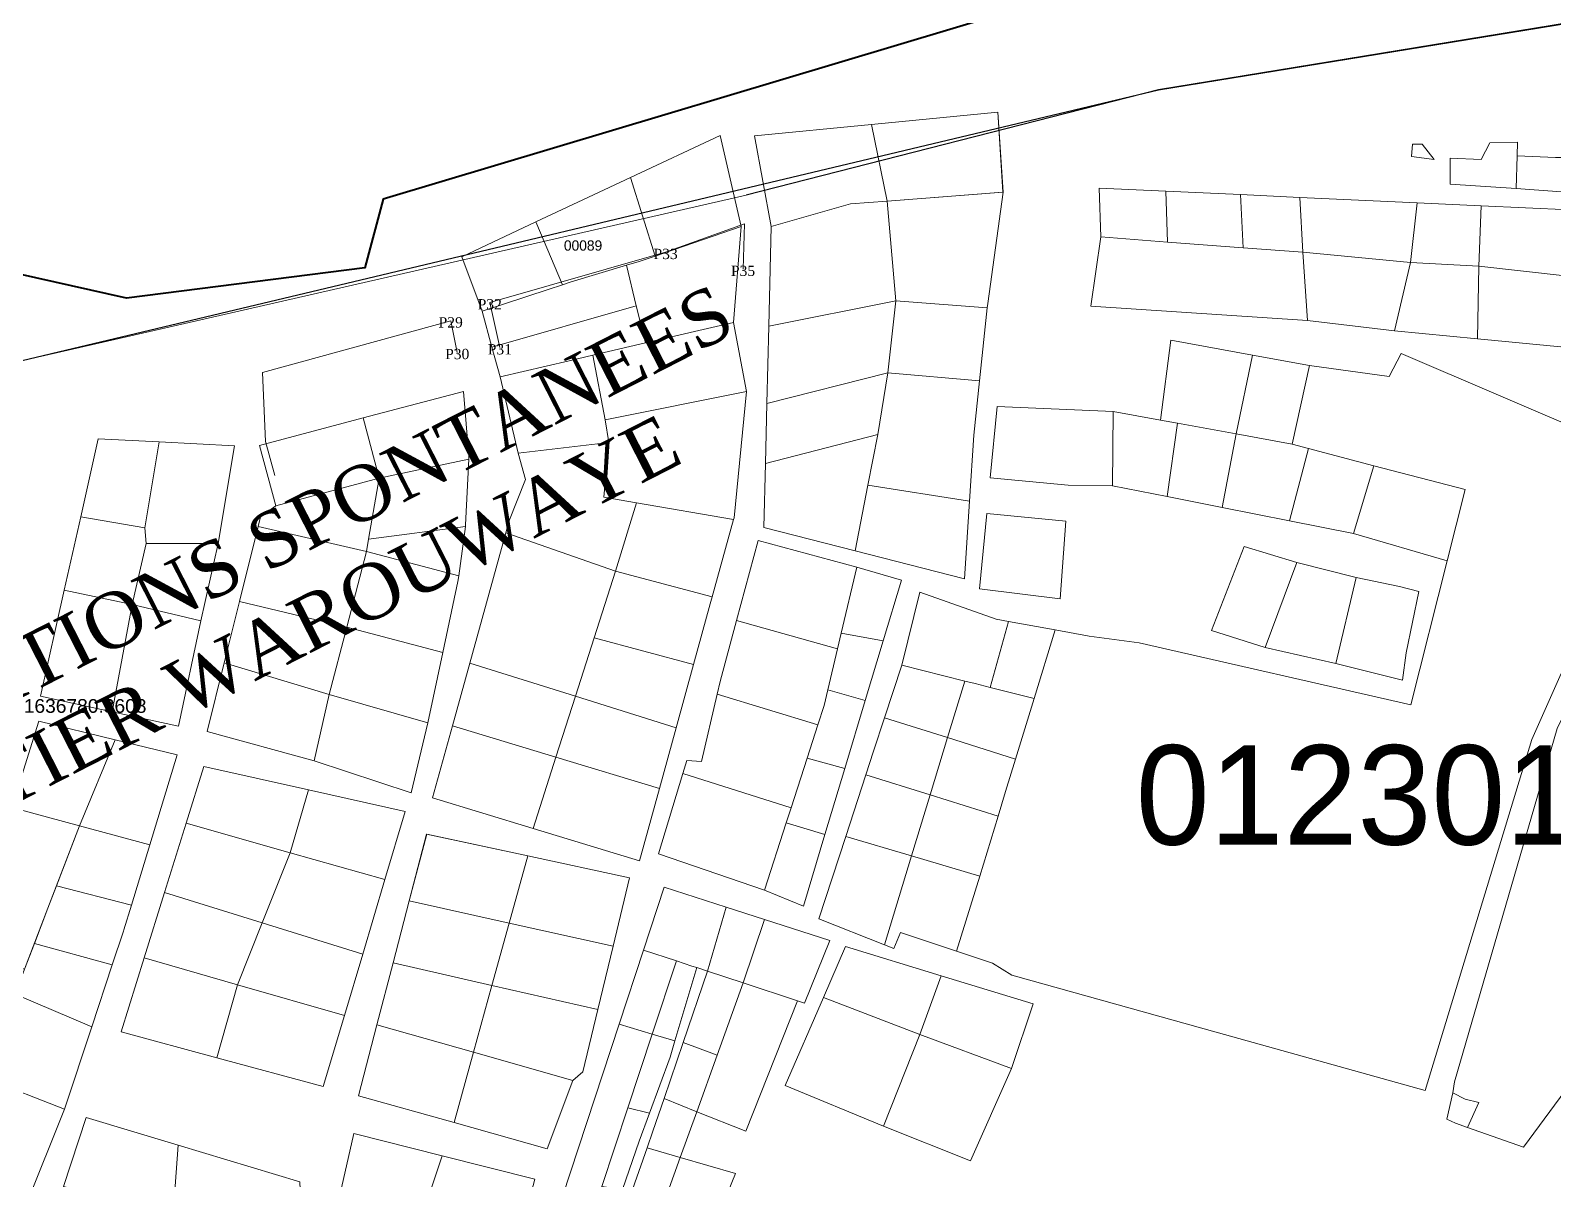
# Model space of a CAD drawing. Header units: metres. Extents: x 245225 to 248406, y 1633796 to 1637634.
# Drawn here: x 246520.4 to 246742.2, y 1636711.4 to 1636878.7 of the extents above; entities that cross this region are included whole.
import ezdxf
from ezdxf.enums import TextEntityAlignment as Align

# ---------------------------------------------------------------- set-up
doc = ezdxf.new("R2010")
doc.units = ezdxf.units.M
doc.header["$MEASUREMENT"] = 0
doc.layers.add('historique_numero_parcelle', color=7, linetype='Continuous')
doc.layers.add('limites_sections', color=7, linetype='Continuous')
doc.layers.add('LIMITES_PARCELLES', color=7, linetype='Continuous', lineweight=0, true_color=0xffffff)
doc.layers.add('Toponymie', color=7, linetype='Continuous', lineweight=30)
doc.styles.get("Standard").update_dxf_attribs({"font": 'txt.shx'})
doc.styles.add('Style-Arial', font='arial.ttf')
doc.styles.add('Style-FANCY', font='FANCY.shx')

msp = doc.modelspace()

# ---------------------------------------------------------------- linework, layer by layer
at = {"layer": 'limites_parcelles', "color": 1, "linetype": 'Continuous', "lineweight": 40, "flags": 128}
msp.add_lwpolyline([(246709.91207, 1637072.984781), (246807.298047, 1637003.150473), (246783.98515, 1636970.63996), (246779.921875, 1636973.553685), (246702.261597, 1636939.755958), (246723.285229, 1636891.447943), (246662.90754, 1636881.434485), (246571.788332, 1636854.174738), (246569.122853, 1636844.166237), (246534.438637, 1636839.728079), (246516.044277, 1636843.85542), (246493.767135, 1636854.141322), (246493.767135, 1636854.141322), (246507.828654, 1636952.3578), (246585.972175, 1636941.170099), (246612.650443, 1636937.350608), (246709.91207, 1637072.984781)], close=True, dxfattribs=at)
at = {"layer": 'limites_parcelles', "color": 0, "flags": 128}
for points in [[(246645.168876, 1636853.870111), (246639.831687, 1636853.463468), (246628.29583, 1636850.182628), (246625.855721, 1636863.375871), (246642.914834, 1636865.030859), (246645.168876, 1636853.870111)], [(246736.912499, 1636860.456874), (246736.782947, 1636855.695332), (246727.152094, 1636856.330333), (246727.152094, 1636860.140341), (246731.702937, 1636859.928674), (246732.972939, 1636862.362846), (246736.994614, 1636862.468679), (246736.912499, 1636860.456874)], [(246611.407864, 1636845.874631), (246609.078491, 1636845.073914), (246607.237716, 1636844.521677), (246599.177112, 1636842.103477), (246597.894518, 1636841.685015), (246594.037913, 1636850.837716), (246607.814001, 1636857.299675), (246611.407864, 1636845.874631)], [(246646.458013, 1636839.360906), (246627.945001, 1636835.658303), (246628.29583, 1636850.182628), (246639.831687, 1636853.463468), (246645.168876, 1636853.870111), (246646.458013, 1636839.360906)], [(246597.894518, 1636841.685015), (246595.827771, 1636841.010712), (246586.194232, 1636837.867647), (246583.25772, 1636845.781044), (246594.037913, 1636850.837716), (246597.894518, 1636841.685015)], [(246622.792486, 1636836.2126), (246609.97446, 1636833.217734), (246608.662105, 1636838.638329), (246607.237716, 1636844.521677), (246609.078491, 1636845.073914), (246611.407864, 1636845.874631), (246623.949012, 1636850.185625), (246622.792486, 1636836.2126)], [(246686.016874, 1636847.915378), (246697.040605, 1636847.08265), (246705.739527, 1636846.425537), (246706.374528, 1636836.477184), (246674.836132, 1636838.593855), (246676.317802, 1636848.648042), (246686.016874, 1636847.915378)], [(246608.662105, 1636838.638329), (246587.629029, 1636832.625827), (246586.194232, 1636837.867647), (246595.827771, 1636841.010712), (246597.894518, 1636841.685015), (246599.177112, 1636842.103477), (246607.237716, 1636844.521677), (246608.662105, 1636838.638329)], [(246698.402112, 1636831.434599), (246696.012224, 1636819.969533), (246687.479486, 1636821.525226), (246684.996152, 1636821.977988), (246686.477822, 1636833.619678), (246698.402112, 1636831.434599)], [(246687.479486, 1636821.525226), (246685.950926, 1636810.853255), (246678.013148, 1636812.432751), (246678.116972, 1636823.247991), (246684.996152, 1636821.977988), (246687.479486, 1636821.525226)], [(246706.553134, 1636817.844758), (246703.783083, 1636807.305142), (246693.993162, 1636809.252973), (246696.012224, 1636819.969533), (246704.152024, 1636818.485481), (246706.553134, 1636817.844758)], [(246569.662898, 1636804.635132), (246569.350559, 1636802.837308), (246553.605384, 1636806.50784), (246553.95438, 1636807.910946), (246556.176884, 1636809.49845), (246571.212377, 1636813.553917), (246569.662898, 1636804.635132)], [(246605.606265, 1636799.990827), (246602.509753, 1636790.297433), (246599.790917, 1636781.786329), (246584.394723, 1636786.603015), (246589.635836, 1636805.570856), (246605.606265, 1636799.990827)], [(246582.803497, 1636799.321892), (246582.688187, 1636798.465302), (246580.495935, 1636788.141788), (246566.498342, 1636791.839216), (246569.350559, 1636802.837308), (246582.803497, 1636799.321892)], [(246637.978217, 1636788.699258), (246636.558833, 1636782.706303), (246636.021679, 1636780.438322), (246635.102962, 1636777.592538), (246620.4545, 1636782.098981), (246620.887482, 1636783.930829), (246623.260254, 1636792.783091), (246637.978217, 1636788.699258)], [(246729.673955, 1636718.992231), (246731.339134, 1636722.61891), (246729.366866, 1636723.102999), (246727.545285, 1636724.047522), (246727.821035, 1636725.633082), (246742.770023, 1636777.094643), (246747.423318, 1636786.683252), (246776.901341, 1636773.575678), (246770.710079, 1636760.875653), (246767.058822, 1636753.096887), (246747.691283, 1636729.44309), (246737.848763, 1636716.108063), (246729.673955, 1636718.992231)], [(246635.102962, 1636777.592538), (246633.536985, 1636772.741829), (246631.208728, 1636765.529913), (246615.449857, 1636770.526559), (246616.019139, 1636772.394973), (246618.13581, 1636772.289139), (246620.4545, 1636782.098981), (246635.102962, 1636777.592538)], [(246653.971772, 1636775.750794), (246651.440612, 1636767.420696), (246642.102778, 1636770.341866), (246643.218335, 1636773.757038), (246644.814783, 1636778.64441), (246653.971772, 1636775.750794)], [(246644.802753, 1636745.57537), (246648.737498, 1636758.524693), (246658.66519, 1636755.597547), (246655.305212, 1636744.654365), (246647.107743, 1636747.365339), (246646.155241, 1636745.037001), (246644.802753, 1636745.57537)], [(246533.979803, 1636747.589397), (246532.347724, 1636742.663215), (246521.020311, 1636745.785183), (246522.986576, 1636750.911391), (246524.227676, 1636754.147039), (246535.133338, 1636751.354593), (246534.031215, 1636747.744576), (246533.979803, 1636747.589397)], [(246621.745124, 1636751.059941), (246619.0122, 1636741.751406), (246617.453686, 1636742.264536), (246616.76044, 1636742.492783), (246614.488851, 1636743.240688), (246609.710637, 1636744.813882), (246612.72244, 1636753.96857), (246621.745124, 1636751.059941)], [(246632.152397, 1636737.425086), (246624.222032, 1636740.036104), (246627.311292, 1636749.265585), (246636.852488, 1636746.189804), (246633.15988, 1636737.093379), (246632.152397, 1636737.425086)], [(246532.347724, 1636742.663215), (246529.354685, 1636733.629179), (246518.193895, 1636738.416492), (246519.588784, 1636742.053078), (246521.020311, 1636745.785183), (246532.347724, 1636742.663215)], [(246632.152397, 1636737.425086), (246624.601594, 1636718.464723), (246617.465308, 1636721.282148), (246620.425065, 1636729.497245), (246624.222032, 1636740.036104), (246632.152397, 1636737.425086)], [(246529.354685, 1636733.629179), (246525.379323, 1636721.630149), (246513.92024, 1636726.107988), (246513.54019, 1636726.283914), (246516.403874, 1636733.749764), (246518.193895, 1636738.416492), (246529.354685, 1636733.629179)], [(246525.379323, 1636721.630149), (246519.81326, 1636707.714991), (246507.657549, 1636714.148018), (246509.81919, 1636716.582969), (246513.54019, 1636726.283914), (246513.92024, 1636726.107988), (246525.379323, 1636721.630149)], [(246731.339134, 1636722.61891), (246729.673955, 1636718.992231), (246727.963891, 1636719.595562), (246726.679812, 1636720.178124), (246727.545285, 1636724.047522), (246729.366866, 1636723.102999), (246731.339134, 1636722.61891)], [(246615.068588, 1636714.629814), (246610.240455, 1636716.040471), (246611.076508, 1636718.424594), (246612.695627, 1636723.183964), (246617.465308, 1636721.282148), (246615.068588, 1636714.629814)], [(246615.068588, 1636714.629814), (246612.519542, 1636707.554685), (246610.020182, 1636700.617464), (246605.3936, 1636702.218973), (246610.240455, 1636716.040471), (246615.068588, 1636714.629814)]]:
    msp.add_lwpolyline(points, close=True, dxfattribs=at)
at = {"layer": 'limites_parcelles', "flags": 128}
for points in [[(246645.169, 1636853.87), (246639.832, 1636853.463), (246628.296, 1636850.183), (246625.856, 1636863.376), (246642.915, 1636865.031), (246645.169, 1636853.87)], [(246736.912, 1636860.457), (246736.783, 1636855.695), (246727.152, 1636856.33), (246727.152, 1636860.14), (246731.703, 1636859.929), (246732.973, 1636862.363), (246736.995, 1636862.469), (246736.912, 1636860.457)], [(246745.99, 1636857.812), (246746.004, 1636855.053), (246736.783, 1636855.695), (246736.912, 1636860.457), (246742.498, 1636860.246), (246745.779, 1636860.246), (246745.99, 1636857.812)], [(246611.408, 1636845.875), (246609.078, 1636845.074), (246607.238, 1636844.522), (246599.177, 1636842.103), (246597.895, 1636841.685), (246594.038, 1636850.838), (246607.814, 1636857.3), (246611.408, 1636845.875)], [(246646.458, 1636839.361), (246645.169, 1636853.87), (246662.057, 1636855.157), (246659.834, 1636838.964), (246659.769, 1636838.344), (246646.458, 1636839.361)], [(246646.458, 1636839.361), (246627.945, 1636835.658), (246628.296, 1636850.183), (246639.832, 1636853.463), (246645.169, 1636853.87), (246646.458, 1636839.361)], [(246597.895, 1636841.685), (246595.828, 1636841.011), (246586.194, 1636837.868), (246583.258, 1636845.781), (246594.038, 1636850.838), (246597.895, 1636841.685)], [(246622.792, 1636836.213), (246609.974, 1636833.218), (246608.662, 1636838.638), (246607.238, 1636844.522), (246609.078, 1636845.074), (246611.408, 1636845.875), (246623.949, 1636850.186), (246622.792, 1636836.213)], [(246686.017, 1636847.915), (246697.041, 1636847.083), (246705.74, 1636846.426), (246706.375, 1636836.477), (246674.836, 1636838.594), (246676.318, 1636848.648), (246686.017, 1636847.915)], [(246608.662, 1636838.638), (246587.629, 1636832.626), (246586.194, 1636837.868), (246595.828, 1636841.011), (246597.895, 1636841.685), (246599.177, 1636842.103), (246607.238, 1636844.522), (246608.662, 1636838.638)], [(246587.629, 1636832.626), (246608.662, 1636838.638), (246609.974, 1636833.218), (246602.33, 1636831.432), (246598.89, 1636830.628), (246588.82, 1636828.275), (246587.629, 1636832.626)], [(246624.697, 1636826.158), (246604.125, 1636822.004), (246602.33, 1636831.432), (246609.974, 1636833.218), (246622.792, 1636836.213), (246624.697, 1636826.158)], [(246698.402, 1636831.435), (246696.012, 1636819.97), (246687.479, 1636821.525), (246684.996, 1636821.978), (246686.478, 1636833.62), (246698.402, 1636831.435)], [(246604.125, 1636822.004), (246604.654, 1636818.723), (246591.466, 1636817.163), (246588.82, 1636828.275), (246598.89, 1636830.628), (246602.33, 1636831.432), (246604.125, 1636822.004)], [(246658.652, 1636827.706), (246657.823, 1636819.808), (246657.19, 1636810.159), (246642.377, 1636812.489), (246643.812, 1636819.888), (246645.294, 1636828.883), (246658.652, 1636827.706)], [(246584.255, 1636816.29), (246571.212, 1636813.554), (246568.902, 1636822.308), (246583.482, 1636826.167), (246584.276, 1636816.722), (246584.255, 1636816.29)], [(246604.654, 1636818.723), (246604.125, 1636822.004), (246624.697, 1636826.158), (246622.898, 1636807.743), (246622.831, 1636807.502), (246608.675, 1636809.939), (246603.913, 1636810.786), (246604.654, 1636818.723)], [(246671.557, 1636812.501), (246660.19, 1636813.599), (246661.184, 1636823.989), (246678.117, 1636823.248), (246678.013, 1636812.433), (246671.557, 1636812.501)], [(246687.479, 1636821.525), (246685.951, 1636810.853), (246678.013, 1636812.433), (246678.117, 1636823.248), (246684.996, 1636821.978), (246687.479, 1636821.525)], [(246642.377, 1636812.489), (246640.527, 1636802.949), (246627.237, 1636806.368), (246627.462, 1636815.668), (246643.812, 1636819.888), (246642.377, 1636812.489)], [(246706.553, 1636817.845), (246703.783, 1636807.305), (246693.993, 1636809.253), (246696.012, 1636819.97), (246704.152, 1636818.485), (246706.553, 1636817.845)], [(246537.286, 1636804.022), (246537.071, 1636806.277), (246539.158, 1636818.801), (246550.144, 1636818.23), (246547.763, 1636804.022), (246537.286, 1636804.022)], [(246608.675, 1636809.939), (246605.606, 1636799.991), (246589.636, 1636805.571), (246590.09, 1636807.214), (246592.519, 1636813.33), (246591.466, 1636817.163), (246604.654, 1636818.723), (246603.913, 1636810.786), (246608.675, 1636809.939)], [(246583.771, 1636806.509), (246569.663, 1636804.635), (246571.212, 1636813.554), (246584.255, 1636816.29), (246583.799, 1636806.72), (246583.771, 1636806.509)], [(246569.663, 1636804.635), (246569.351, 1636802.837), (246553.605, 1636806.508), (246553.954, 1636807.911), (246556.177, 1636809.498), (246571.212, 1636813.554), (246569.663, 1636804.635)], [(246537.071, 1636806.277), (246537.286, 1636804.022), (246535.222, 1636795.132), (246525.347, 1636797.202), (246527.75, 1636807.903), (246537.071, 1636806.277)], [(246605.606, 1636799.991), (246602.51, 1636790.297), (246599.791, 1636781.786), (246584.395, 1636786.603), (246589.636, 1636805.571), (246605.606, 1636799.991)], [(246640.784, 1636800.547), (246638.511, 1636790.947), (246637.978, 1636788.699), (246623.26, 1636792.783), (246626.391, 1636804.463), (246640.784, 1636800.547)], [(246582.803, 1636799.322), (246582.688, 1636798.465), (246580.496, 1636788.142), (246566.498, 1636791.839), (246569.351, 1636802.837), (246582.803, 1636799.322)], [(246619.684, 1636796.25), (246619.406, 1636795.255), (246616.973, 1636786.375), (246602.51, 1636790.297), (246605.606, 1636799.991), (246619.684, 1636796.25)], [(246720.768, 1636788.111), (246720.212, 1636784.12), (246710.502, 1636786.524), (246713.481, 1636799.089), (246719.78, 1636797.758), (246722.624, 1636797.037), (246720.768, 1636788.111)], [(246662.844, 1636792.662), (246660.181, 1636783.053), (246657.988, 1636783.608), (246656.476, 1636783.992), (246647.319, 1636786.312), (246649.969, 1636796.911), (246661.078, 1636792.98), (246662.844, 1636792.662)], [(246637.978, 1636788.699), (246636.559, 1636782.706), (246636.022, 1636780.438), (246635.103, 1636777.593), (246620.455, 1636782.099), (246620.887, 1636783.931), (246623.26, 1636792.783), (246637.978, 1636788.699)], [(246644.609, 1636789.837), (246641.999, 1636781.162), (246636.559, 1636782.706), (246637.978, 1636788.699), (246638.511, 1636790.947), (246644.609, 1636789.837)], [(246729.674, 1636718.992), (246731.339, 1636722.619), (246729.367, 1636723.103), (246727.545, 1636724.048), (246727.821, 1636725.633), (246742.77, 1636777.095), (246747.423, 1636786.683), (246776.901, 1636773.576), (246770.71, 1636760.876), (246767.059, 1636753.097), (246747.691, 1636729.443), (246737.849, 1636716.108), (246729.674, 1636718.992)], [(246660.181, 1636783.053), (246666.596, 1636781.427), (246663.891, 1636772.616), (246653.972, 1636775.751), (246656.476, 1636783.992), (246657.988, 1636783.608), (246660.181, 1636783.053)], [(246635.103, 1636777.593), (246633.537, 1636772.742), (246631.209, 1636765.53), (246615.45, 1636770.527), (246616.019, 1636772.395), (246618.136, 1636772.289), (246620.455, 1636782.099), (246635.103, 1636777.593)], [(246641.999, 1636781.162), (246639.024, 1636771.272), (246633.537, 1636772.742), (246635.103, 1636777.593), (246636.022, 1636780.438), (246636.559, 1636782.706), (246641.999, 1636781.162)], [(246653.972, 1636775.751), (246651.441, 1636767.421), (246642.103, 1636770.342), (246643.218, 1636773.757), (246644.815, 1636778.644), (246653.972, 1636775.751)], [(246663.891, 1636772.616), (246662.437, 1636767.882), (246661.344, 1636764.323), (246651.441, 1636767.421), (246653.972, 1636775.751), (246663.891, 1636772.616)], [(246639.024, 1636771.272), (246636.133, 1636761.662), (246630.504, 1636763.346), (246631.209, 1636765.53), (246633.537, 1636772.742), (246639.024, 1636771.272)], [(246631.209, 1636765.53), (246630.504, 1636763.346), (246627.343, 1636753.557), (246611.892, 1636758.848), (246615.45, 1636770.527), (246631.209, 1636765.53)], [(246522.987, 1636750.911), (246519.589, 1636742.053), (246509.981, 1636745.205), (246514.029, 1636753.618), (246517.746, 1636765.584), (246527.589, 1636762.911), (246522.987, 1636750.911)], [(246644.803, 1636745.575), (246648.737, 1636758.525), (246658.665, 1636755.598), (246655.305, 1636744.654), (246647.108, 1636747.365), (246646.155, 1636745.037), (246644.803, 1636745.575)], [(246533.98, 1636747.589), (246532.348, 1636742.663), (246521.02, 1636745.785), (246522.987, 1636750.911), (246524.228, 1636754.147), (246535.133, 1636751.355), (246534.031, 1636747.745), (246533.98, 1636747.589)], [(246621.745, 1636751.06), (246619.012, 1636741.751), (246617.454, 1636742.265), (246616.76, 1636742.493), (246614.489, 1636743.241), (246609.711, 1636744.814), (246612.722, 1636753.969), (246621.745, 1636751.06)], [(246632.152, 1636737.425), (246624.222, 1636740.036), (246627.311, 1636749.266), (246636.852, 1636746.19), (246633.16, 1636737.093), (246632.152, 1636737.425)], [(246532.348, 1636742.663), (246529.355, 1636733.629), (246518.194, 1636738.416), (246519.589, 1636742.053), (246521.02, 1636745.785), (246532.348, 1636742.663)], [(246617.454, 1636742.265), (246614.271, 1636731.577), (246610.96, 1636732.572), (246614.489, 1636743.241), (246616.76, 1636742.493), (246617.454, 1636742.265)], [(246603.053, 1636736.143), (246600.885, 1636727.098), (246599.403, 1636725.828), (246584.955, 1636729.935), (246587.644, 1636739.658), (246603.053, 1636736.143)], [(246632.152, 1636737.425), (246624.602, 1636718.465), (246617.465, 1636721.282), (246620.425, 1636729.497), (246624.222, 1636740.036), (246632.152, 1636737.425)], [(246529.355, 1636733.629), (246525.379, 1636721.63), (246513.92, 1636726.108), (246513.54, 1636726.284), (246516.404, 1636733.75), (246518.194, 1636738.416), (246529.355, 1636733.629)], [(246610.96, 1636732.572), (246607.404, 1636721.826), (246603.628, 1636710.411), (246601.378, 1636703.609), (246596.689, 1636705.232), (246606.158, 1636734.016), (246610.96, 1636732.572)], [(246610.573, 1636721.057), (246607.404, 1636721.826), (246610.96, 1636732.572), (246614.271, 1636731.577), (246613.572, 1636729.232), (246610.573, 1636721.057)], [(246525.379, 1636721.63), (246519.813, 1636707.715), (246507.658, 1636714.148), (246509.819, 1636716.583), (246513.54, 1636726.284), (246513.92, 1636726.108), (246525.379, 1636721.63)], [(246731.339, 1636722.619), (246729.674, 1636718.992), (246727.964, 1636719.596), (246726.68, 1636720.178), (246727.545, 1636724.048), (246729.367, 1636723.103), (246731.339, 1636722.619)], [(246606.644, 1636709.934), (246603.628, 1636710.411), (246607.404, 1636721.826), (246610.573, 1636721.057), (246609.088, 1636717.008), (246606.644, 1636709.934)], [(246615.069, 1636714.63), (246610.24, 1636716.04), (246611.077, 1636718.425), (246612.696, 1636723.184), (246617.465, 1636721.282), (246615.069, 1636714.63)], [(246580.379, 1636714.856), (246577.137, 1636705.058), (246564.983, 1636706.769), (246565.007, 1636706.99), (246567.547, 1636718.102), (246580.379, 1636714.856)], [(246615.069, 1636714.63), (246612.52, 1636707.555), (246610.02, 1636700.617), (246605.394, 1636702.219), (246610.24, 1636716.04), (246615.069, 1636714.63)]]:
    msp.add_lwpolyline(points, close=True, dxfattribs=at)
at = {"layer": 'limites_parcelles', "color": 7, "linetype": 'Continuous', "lineweight": 0, "flags": 128}
for points in [[(246588.79, 1636832.542), (246587.326, 1636839.086), (246612.926, 1636846.421), (246624.413, 1636850.542), (246624.203, 1636843.963)], [(246556.01, 1636813.907), (246554.644, 1636818.856), (246554.204, 1636828.923), (246581.632, 1636836.456), (246582.58, 1636831.848)]]:
    msp.add_lwpolyline(points, dxfattribs=at)
at = {"layer": 'limites_parcelles', "flags": 128}
msp.add_lwpolyline([(246747.483, 1636794.355), (246739.069, 1636775.464), (246723.512, 1636724.347), (246663.345, 1636741.174), (246660.549, 1636742.92), (246655.305, 1636744.654), (246655.305, 1636744.654), (246658.665, 1636755.598), (246661.344, 1636764.323), (246662.437, 1636767.882), (246663.891, 1636772.616), (246666.596, 1636781.427), (246669.669, 1636791.436), (246674.624, 1636790.545), (246681.903, 1636789.566), (246721.448, 1636780.544), (246726.747, 1636801.498), (246729.376, 1636811.894), (246716.05, 1636815.31), (246706.553, 1636817.845), (246704.152, 1636818.485), (246706.692, 1636829.916), (246718.273, 1636828.328), (246720.019, 1636831.662), (246748.747, 1636819.385)], dxfattribs=at)
at = {"layer": 'limites_parcelles', "color": 0, "flags": 128}
msp.add_lwpolyline([(246747.482923, 1636794.355433), (246739.069156, 1636775.464145), (246723.511625, 1636724.346543), (246663.345255, 1636741.174077), (246660.548603, 1636742.92033), (246655.305212, 1636744.654365), (246655.305212, 1636744.654365), (246658.66519, 1636755.597547), (246661.344107, 1636764.322568), (246662.436933, 1636767.881813), (246663.89064, 1636772.616424), (246666.595888, 1636781.4272), (246669.668936, 1636791.435872), (246674.624465, 1636790.545426), (246681.902588, 1636789.565893), (246721.447871, 1636780.544155), (246726.747224, 1636801.498375), (246729.376181, 1636811.893556), (246716.05036, 1636815.310475), (246706.553134, 1636817.844758), (246704.152024, 1636818.485481), (246706.692029, 1636829.915504), (246718.272865, 1636828.328001), (246720.019118, 1636831.661758), (246748.74679, 1636819.384975)], dxfattribs=at)
at = {"layer": 'limites_parcelles', "color": 0}
for points in [[(246645.168876, 1636853.870111), (246642.914834, 1636865.030859), (246661.309959, 1636866.815461), (246662.056731, 1636855.156805)], [(246611.407864, 1636845.874631), (246607.814001, 1636857.299675), (246620.861701, 1636863.419968), (246623.949012, 1636850.185625)], [(246723.093872, 1636862.176331), (246724.828816, 1636859.920902), (246721.561642, 1636860.369107), (246721.684862, 1636862.176331)], [(246685.750927, 1636855.314742), (246686.016874, 1636847.915378), (246676.317802, 1636848.648042), (246676.042655, 1636855.760376)], [(246696.630884, 1636854.815325), (246697.040605, 1636847.08265), (246686.016874, 1636847.915378), (246685.750927, 1636855.314742)], [(246705.298226, 1636854.417472), (246705.739527, 1636846.425537), (246697.040605, 1636847.08265), (246696.630884, 1636854.815325)], [(246722.378493, 1636853.633445), (246721.402892, 1636844.943868), (246705.739527, 1636846.425537), (246705.298226, 1636854.417472)], [(246731.701683, 1636853.205488), (246731.351245, 1636844.4147), (246721.402892, 1636844.943868), (246722.378493, 1636853.633445)], [(246744.612941, 1636852.612828), (246744.351238, 1636842.967125), (246731.351245, 1636844.4147), (246731.701683, 1636853.205488)], [(246721.402892, 1636844.943868), (246719.074554, 1636834.995514), (246706.374528, 1636836.477184), (246705.739527, 1636846.425537)], [(246731.351245, 1636844.4147), (246731.139578, 1636833.831345), (246719.074554, 1636834.995514), (246721.402892, 1636844.943868)], [(246744.351238, 1636842.967125), (246743.773644, 1636832.585225), (246731.139578, 1636833.831345), (246731.351245, 1636844.4147)], [(246645.293844, 1636828.883385), (246627.673587, 1636824.421735), (246627.945001, 1636835.658303), (246646.458013, 1636839.360906)], [(246659.769124, 1636838.344085), (246658.652381, 1636827.705638), (246645.293844, 1636828.883385), (246646.458013, 1636839.360906)], [(246696.012224, 1636819.969533), (246698.402112, 1636831.434599), (246706.692029, 1636829.915504), (246704.152024, 1636818.485481)], [(246643.812175, 1636819.887533), (246627.462149, 1636815.668221), (246627.673587, 1636824.421735), (246645.293844, 1636828.883385)], [(246571.212377, 1636813.553917), (246556.176884, 1636809.49845), (246553.795629, 1636818.309092), (246568.901775, 1636822.307778)], [(246685.950926, 1636810.853255), (246687.479486, 1636821.525226), (246696.012224, 1636819.969533), (246693.993162, 1636809.252973)], [(246539.158213, 1636818.800997), (246537.071328, 1636806.276898), (246527.74966, 1636807.902771), (246530.300582, 1636819.261594)], [(246703.783083, 1636807.305142), (246706.553134, 1636817.844758), (246716.05036, 1636815.310475), (246713.101753, 1636805.451071)], [(246726.747224, 1636801.498375), (246713.101753, 1636805.451071), (246716.05036, 1636815.310475), (246729.376181, 1636811.893556)], [(246657.189813, 1636810.158541), (246656.447553, 1636798.853359), (246640.526909, 1636802.948887), (246642.377236, 1636812.489069)], [(246622.830771, 1636807.501838), (246619.684037, 1636796.24988), (246605.606265, 1636799.990827), (246608.675438, 1636809.93918)], [(246671.188044, 1636807.261626), (246670.391123, 1636795.942936), (246658.6436, 1636797.424606), (246659.689555, 1636808.363561)], [(246569.350559, 1636802.837308), (246566.498342, 1636791.839216), (246550.890634, 1636795.593437), (246553.605384, 1636806.50784)], [(246582.803497, 1636799.321892), (246569.350559, 1636802.837308), (246569.662898, 1636804.635132), (246583.770935, 1636806.508569)], [(246545.223112, 1636792.750291), (246535.221842, 1636795.131546), (246537.285596, 1636804.021564), (246547.763117, 1636804.021564)], [(246704.838882, 1636801.251198), (246700.236183, 1636788.852089), (246692.430533, 1636791.343245), (246697.193043, 1636803.56702)], [(246713.48051, 1636799.089186), (246710.502037, 1636786.523751), (246700.236183, 1636788.852089), (246704.838882, 1636801.251198)], [(246644.609274, 1636789.837203), (246638.510681, 1636790.94744), (246640.784189, 1636800.546696), (246647.270478, 1636798.683242)], [(246535.221842, 1636795.131546), (246532.332875, 1636779.525637), (246521.886816, 1636781.796519), (246525.34661, 1636797.202398)], [(246532.332875, 1636779.525637), (246535.221842, 1636795.131546), (246545.223112, 1636792.750291), (246541.968731, 1636777.430885)], [(246566.498342, 1636791.839216), (246563.95565, 1636782.034645), (246548.664482, 1636786.643398), (246550.890634, 1636795.593437)], [(246660.181466, 1636783.052689), (246662.8444, 1636792.662156), (246669.668936, 1636791.435872), (246666.595888, 1636781.4272)], [(246580.495935, 1636788.141788), (246578.322553, 1636777.907136), (246563.95565, 1636782.034645), (246566.498342, 1636791.839216)], [(246616.972668, 1636786.375296), (246614.457922, 1636777.197768), (246599.790917, 1636781.786329), (246602.509753, 1636790.297433)], [(246563.95565, 1636782.034645), (246561.733145, 1636772.350875), (246546.175614, 1636776.637134), (246548.664482, 1636786.643398)], [(246599.790917, 1636781.786329), (246596.956487, 1636772.913364), (246581.872172, 1636777.473783), (246584.394723, 1636786.603015)], [(246656.475842, 1636783.991737), (246653.971772, 1636775.750794), (246644.814783, 1636778.64441), (246647.31941, 1636786.312084)], [(246578.322553, 1636777.907136), (246575.875279, 1636767.721859), (246561.733145, 1636772.350875), (246563.95565, 1636782.034645)], [(246614.457922, 1636777.197768), (246612.034835, 1636768.354748), (246596.956487, 1636772.913364), (246599.790917, 1636781.786329)], [(246532.785323, 1636775.426871), (246527.589232, 1636762.910882), (246517.74629, 1636765.584411), (246521.64869, 1636778.145262)], [(246596.956487, 1636772.913364), (246593.637134, 1636762.522385), (246578.977399, 1636766.997462), (246581.872172, 1636777.473783)], [(246527.589232, 1636762.910882), (246532.785323, 1636775.426871), (246541.80998, 1636773.224002), (246537.813581, 1636760.133755)], [(246612.034835, 1636768.354748), (246609.139959, 1636757.789943), (246593.637134, 1636762.522385), (246596.956487, 1636772.913364)], [(246560.913124, 1636768.135058), (246558.251426, 1636758.989675), (246543.115962, 1636763.280043), (246545.699363, 1636771.557124)], [(246651.440612, 1636767.420696), (246648.737498, 1636758.524693), (246639.164692, 1636761.347201), (246642.102778, 1636770.341866)], [(246558.251426, 1636758.989675), (246560.913124, 1636768.135058), (246574.988797, 1636764.968985), (246572.04551, 1636755.079541)], [(246648.737498, 1636758.524693), (246651.440612, 1636767.420696), (246661.344107, 1636764.322568), (246658.66519, 1636755.597547)], [(246535.133338, 1636751.354593), (246524.227676, 1636754.147039), (246527.589232, 1636762.910882), (246537.813581, 1636760.133755)], [(246558.251426, 1636758.989675), (246554.177392, 1636748.783487), (246539.970505, 1636753.202165), (246543.115962, 1636763.280043)], [(246592.865311, 1636758.537057), (246590.158888, 1636748.750752), (246575.593197, 1636751.987572), (246578.13073, 1636761.705784)], [(246636.133128, 1636761.661868), (246632.982949, 1636751.190439), (246627.343329, 1636753.556602), (246630.503704, 1636763.346057)], [(246648.737498, 1636758.524693), (246644.802753, 1636745.57537), (246635.254386, 1636749.376176), (246639.164692, 1636761.347201)], [(246554.177392, 1636748.783487), (246558.251426, 1636758.989675), (246572.04551, 1636755.079541), (246568.816585, 1636744.230353)], [(246605.270136, 1636745.392697), (246590.158888, 1636748.750752), (246592.865311, 1636758.537057), (246607.658289, 1636755.355772)], [(246554.177392, 1636748.783487), (246550.565105, 1636739.734057), (246537.003068, 1636743.694652), (246539.970505, 1636753.202165)], [(246590.158888, 1636748.750752), (246587.644186, 1636739.657706), (246573.232115, 1636742.945129), (246575.593197, 1636751.987572)], [(246619.0122, 1636741.751406), (246621.745124, 1636751.059941), (246627.311292, 1636749.265585), (246624.222032, 1636740.036104)], [(246550.565105, 1636739.734057), (246554.177392, 1636748.783487), (246568.816585, 1636744.230353), (246566.152908, 1636735.280399)], [(246605.270136, 1636745.392697), (246603.052964, 1636736.142931), (246587.644186, 1636739.657706), (246590.158888, 1636748.750752)], [(246550.565105, 1636739.734057), (246547.56711, 1636729.145957), (246533.634339, 1636732.901421), (246537.003068, 1636743.694652)], [(246614.488851, 1636743.240688), (246610.95954, 1636732.572436), (246606.158109, 1636734.015604), (246609.710637, 1636744.813882)], [(246653.064565, 1636741.065474), (246649.93879, 1636732.522184), (246635.925332, 1636737.921762), (246639.143769, 1636745.328043)], [(246587.644186, 1636739.657706), (246584.955446, 1636729.935342), (246570.879899, 1636733.936642), (246573.232115, 1636742.945129)], [(246620.425065, 1636729.497245), (246615.468883, 1636731.335895), (246619.0122, 1636741.751406), (246624.222032, 1636740.036104)], [(246566.152908, 1636735.280399), (246563.082523, 1636724.963905), (246547.56711, 1636729.145957), (246550.565105, 1636739.734057)], [(246663.273817, 1636727.548008), (246649.93879, 1636732.522184), (246653.064565, 1636741.065474), (246666.448823, 1636736.967193)], [(246649.93879, 1636732.522184), (246644.647113, 1636719.187158), (246630.359585, 1636725.113836), (246635.925332, 1636737.921762)], [(246584.955446, 1636729.935342), (246582.122555, 1636719.691735), (246568.182377, 1636723.605708), (246570.879899, 1636733.936642)], [(246663.273817, 1636727.548008), (246657.331279, 1636714.12224), (246644.647113, 1636719.187158), (246649.93879, 1636732.522184)], [(246617.465308, 1636721.282148), (246612.695627, 1636723.183964), (246615.468883, 1636731.335895), (246620.425065, 1636729.497245)], [(246599.403273, 1636725.828213), (246595.699099, 1636715.87986), (246582.122555, 1636719.691735), (246584.955446, 1636729.935342)], [(246541.929906, 1636716.4132), (246541.207318, 1636706.460811), (246525.222533, 1636710.40399), (246528.554329, 1636720.439521)], [(246559.937089, 1636704.113105), (246541.207318, 1636706.460811), (246541.929906, 1636716.4132), (246559.669391, 1636711.073253)], [(246591.650575, 1636703.014973), (246577.137041, 1636705.058137), (246580.378513, 1636714.855932), (246593.899928, 1636711.434851)], [(246612.519542, 1636707.554685), (246615.068588, 1636714.629814), (246623.091291, 1636712.29027), (246620.133991, 1636705.005214)]]:
    msp.add_3dface(points, dxfattribs=at)
at = {"layer": 'limites_parcelles'}
for points in [[(246645.169, 1636853.87), (246642.915, 1636865.031), (246661.31, 1636866.815), (246662.057, 1636855.157)], [(246611.408, 1636845.875), (246607.814, 1636857.3), (246620.862, 1636863.42), (246623.949, 1636850.186)], [(246723.094, 1636862.176), (246724.829, 1636859.921), (246721.562, 1636860.369), (246721.685, 1636862.176)], [(246685.751, 1636855.315), (246686.017, 1636847.915), (246676.318, 1636848.648), (246676.043, 1636855.76)], [(246696.631, 1636854.815), (246697.041, 1636847.083), (246686.017, 1636847.915), (246685.751, 1636855.315)], [(246705.298, 1636854.417), (246705.74, 1636846.426), (246697.041, 1636847.083), (246696.631, 1636854.815)], [(246722.378, 1636853.633), (246721.403, 1636844.944), (246705.74, 1636846.426), (246705.298, 1636854.417)], [(246731.702, 1636853.205), (246731.351, 1636844.415), (246721.403, 1636844.944), (246722.378, 1636853.633)], [(246744.613, 1636852.613), (246744.351, 1636842.967), (246731.351, 1636844.415), (246731.702, 1636853.205)], [(246721.403, 1636844.944), (246719.075, 1636834.996), (246706.375, 1636836.477), (246705.74, 1636846.426)], [(246731.351, 1636844.415), (246731.14, 1636833.831), (246719.075, 1636834.996), (246721.403, 1636844.944)], [(246744.351, 1636842.967), (246743.774, 1636832.585), (246731.14, 1636833.831), (246731.351, 1636844.415)], [(246645.294, 1636828.883), (246627.674, 1636824.422), (246627.945, 1636835.658), (246646.458, 1636839.361)], [(246659.769, 1636838.344), (246658.652, 1636827.706), (246645.294, 1636828.883), (246646.458, 1636839.361)], [(246696.012, 1636819.97), (246698.402, 1636831.435), (246706.692, 1636829.916), (246704.152, 1636818.485)], [(246643.812, 1636819.888), (246627.462, 1636815.668), (246627.674, 1636824.422), (246645.294, 1636828.883)], [(246571.212, 1636813.554), (246556.177, 1636809.498), (246553.796, 1636818.309), (246568.902, 1636822.308)], [(246685.951, 1636810.853), (246687.479, 1636821.525), (246696.012, 1636819.97), (246693.993, 1636809.253)], [(246539.158, 1636818.801), (246537.071, 1636806.277), (246527.75, 1636807.903), (246530.301, 1636819.262)], [(246703.783, 1636807.305), (246706.553, 1636817.845), (246716.05, 1636815.31), (246713.102, 1636805.451)], [(246726.747, 1636801.498), (246713.102, 1636805.451), (246716.05, 1636815.31), (246729.376, 1636811.894)], [(246657.19, 1636810.159), (246656.448, 1636798.853), (246640.527, 1636802.949), (246642.377, 1636812.489)], [(246622.831, 1636807.502), (246619.684, 1636796.25), (246605.606, 1636799.991), (246608.675, 1636809.939)], [(246671.188, 1636807.262), (246670.391, 1636795.943), (246658.644, 1636797.425), (246659.69, 1636808.364)], [(246569.351, 1636802.837), (246566.498, 1636791.839), (246550.891, 1636795.593), (246553.605, 1636806.508)], [(246582.803, 1636799.322), (246569.351, 1636802.837), (246569.663, 1636804.635), (246583.771, 1636806.509)], [(246545.223, 1636792.75), (246535.222, 1636795.132), (246537.286, 1636804.022), (246547.763, 1636804.022)], [(246704.839, 1636801.251), (246700.236, 1636788.852), (246692.431, 1636791.343), (246697.193, 1636803.567)], [(246713.481, 1636799.089), (246710.502, 1636786.524), (246700.236, 1636788.852), (246704.839, 1636801.251)], [(246644.609, 1636789.837), (246638.511, 1636790.947), (246640.784, 1636800.547), (246647.27, 1636798.683)], [(246535.222, 1636795.132), (246532.333, 1636779.526), (246521.887, 1636781.797), (246525.347, 1636797.202)], [(246532.333, 1636779.526), (246535.222, 1636795.132), (246545.223, 1636792.75), (246541.969, 1636777.431)], [(246566.498, 1636791.839), (246563.956, 1636782.035), (246548.664, 1636786.643), (246550.891, 1636795.593)], [(246660.181, 1636783.053), (246662.844, 1636792.662), (246669.669, 1636791.436), (246666.596, 1636781.427)], [(246580.496, 1636788.142), (246578.323, 1636777.907), (246563.956, 1636782.035), (246566.498, 1636791.839)], [(246616.973, 1636786.375), (246614.458, 1636777.198), (246599.791, 1636781.786), (246602.51, 1636790.297)], [(246563.956, 1636782.035), (246561.733, 1636772.351), (246546.176, 1636776.637), (246548.664, 1636786.643)], [(246599.791, 1636781.786), (246596.956, 1636772.913), (246581.872, 1636777.474), (246584.395, 1636786.603)], [(246656.476, 1636783.992), (246653.972, 1636775.751), (246644.815, 1636778.644), (246647.319, 1636786.312)], [(246578.323, 1636777.907), (246575.875, 1636767.722), (246561.733, 1636772.351), (246563.956, 1636782.035)], [(246614.458, 1636777.198), (246612.035, 1636768.355), (246596.956, 1636772.913), (246599.791, 1636781.786)], [(246532.785, 1636775.427), (246527.589, 1636762.911), (246517.746, 1636765.584), (246521.649, 1636778.145)], [(246596.956, 1636772.913), (246593.637, 1636762.522), (246578.977, 1636766.997), (246581.872, 1636777.474)], [(246527.589, 1636762.911), (246532.785, 1636775.427), (246541.81, 1636773.224), (246537.814, 1636760.134)], [(246612.035, 1636768.355), (246609.14, 1636757.79), (246593.637, 1636762.522), (246596.956, 1636772.913)], [(246560.913, 1636768.135), (246558.251, 1636758.99), (246543.116, 1636763.28), (246545.699, 1636771.557)], [(246651.441, 1636767.421), (246648.737, 1636758.525), (246639.165, 1636761.347), (246642.103, 1636770.342)], [(246558.251, 1636758.99), (246560.913, 1636768.135), (246574.989, 1636764.969), (246572.046, 1636755.08)], [(246648.737, 1636758.525), (246651.441, 1636767.421), (246661.344, 1636764.323), (246658.665, 1636755.598)], [(246535.133, 1636751.355), (246524.228, 1636754.147), (246527.589, 1636762.911), (246537.814, 1636760.134)], [(246558.251, 1636758.99), (246554.177, 1636748.783), (246539.971, 1636753.202), (246543.116, 1636763.28)], [(246592.865, 1636758.537), (246590.159, 1636748.751), (246575.593, 1636751.988), (246578.131, 1636761.706)], [(246636.133, 1636761.662), (246632.983, 1636751.19), (246627.343, 1636753.557), (246630.504, 1636763.346)], [(246648.737, 1636758.525), (246644.803, 1636745.575), (246635.254, 1636749.376), (246639.165, 1636761.347)], [(246554.177, 1636748.783), (246558.251, 1636758.99), (246572.046, 1636755.08), (246568.817, 1636744.23)], [(246605.27, 1636745.393), (246590.159, 1636748.751), (246592.865, 1636758.537), (246607.658, 1636755.356)], [(246554.177, 1636748.783), (246550.565, 1636739.734), (246537.003, 1636743.695), (246539.971, 1636753.202)], [(246590.159, 1636748.751), (246587.644, 1636739.658), (246573.232, 1636742.945), (246575.593, 1636751.988)], [(246619.012, 1636741.751), (246621.745, 1636751.06), (246627.311, 1636749.266), (246624.222, 1636740.036)], [(246550.565, 1636739.734), (246554.177, 1636748.783), (246568.817, 1636744.23), (246566.153, 1636735.28)], [(246605.27, 1636745.393), (246603.053, 1636736.143), (246587.644, 1636739.658), (246590.159, 1636748.751)], [(246550.565, 1636739.734), (246547.567, 1636729.146), (246533.634, 1636732.901), (246537.003, 1636743.695)], [(246614.489, 1636743.241), (246610.96, 1636732.572), (246606.158, 1636734.016), (246609.711, 1636744.814)], [(246653.065, 1636741.065), (246649.939, 1636732.522), (246635.925, 1636737.922), (246639.144, 1636745.328)], [(246587.644, 1636739.658), (246584.955, 1636729.935), (246570.88, 1636733.937), (246573.232, 1636742.945)], [(246620.425, 1636729.497), (246615.469, 1636731.336), (246619.012, 1636741.751), (246624.222, 1636740.036)], [(246566.153, 1636735.28), (246563.083, 1636724.964), (246547.567, 1636729.146), (246550.565, 1636739.734)], [(246663.274, 1636727.548), (246649.939, 1636732.522), (246653.065, 1636741.065), (246666.449, 1636736.967)], [(246649.939, 1636732.522), (246644.647, 1636719.187), (246630.36, 1636725.114), (246635.925, 1636737.922)], [(246584.955, 1636729.935), (246582.123, 1636719.692), (246568.182, 1636723.606), (246570.88, 1636733.937)], [(246663.274, 1636727.548), (246657.331, 1636714.122), (246644.647, 1636719.187), (246649.939, 1636732.522)], [(246617.465, 1636721.282), (246612.696, 1636723.184), (246615.469, 1636731.336), (246620.425, 1636729.497)], [(246599.403, 1636725.828), (246595.699, 1636715.88), (246582.123, 1636719.692), (246584.955, 1636729.935)], [(246541.93, 1636716.413), (246541.207, 1636706.461), (246525.223, 1636710.404), (246528.554, 1636720.44)], [(246559.937, 1636704.113), (246541.207, 1636706.461), (246541.93, 1636716.413), (246559.669, 1636711.073)], [(246591.651, 1636703.015), (246577.137, 1636705.058), (246580.379, 1636714.856), (246593.9, 1636711.435)], [(246612.52, 1636707.555), (246615.069, 1636714.63), (246623.091, 1636712.29), (246620.134, 1636705.005)]]:
    msp.add_3dface(points, dxfattribs=at)
at = {"layer": 'limites_sections'}
for p, q in [((246772.331, 1636884.402), (246684.699, 1636870.091)), ((246684.699, 1636870.091), (246624.639, 1636854.745))]:
    msp.add_line(p, q, dxfattribs=at)
at = {"layer": 'limites_sections', "lineweight": 13}
msp.add_line((246624.639, 1636854.745), (246511, 1636828.745), dxfattribs=at)
at = {"layer": 'limites_sections', "flags": 128}
msp.add_lwpolyline([(246772.642, 1636633.555), (246683.766, 1636673.549), (246586.001, 1636669.105), (246529.712, 1636664.661), (246479.349, 1636697.25), (246406.766, 1636783.164), (246405.285, 1636867.597), (246374.178, 1636883.891), (246329.51, 1636911.002), (246406.082, 1636907.201), (246491.152, 1636841.051), (246511, 1636828.745), (246511, 1636828.745), (246684.699, 1636870.091), (246772.331, 1636884.402)], dxfattribs=at)

# ---------------------------------------------------------------- texts
at = {"layer": 'historique_numero_parcelle', "style": 'Style-FANCY'}
msp.add_text('00089', height=1.499994, dxfattribs=at).set_placement((246600.905019, 1636847.409878), align=Align.MIDDLE_CENTER)
at = {"layer": 'historique_numero_parcelle', "color": 7, "lineweight": 53, "style": 'Style-Arial'}
msp.add_text('246519.8506 1636780.3608', height=1.999992, dxfattribs=at).set_placement((246519.850597, 1636780.360827), align=Align.MIDDLE_CENTER)
at = {"layer": 'limites_parcelles', "color": 7, "linetype": 'Continuous', "lineweight": 0, "char_height": 1.5, "attachment_point": 5, "line_spacing_factor": 0.72, "style": 'Style-FANCY'}
for s, insert in [('\\fTimes New Roman|b0|i0|c00|p23;P33', (246612.926, 1636846.171)), ('\\fTimes New Roman|b0|i0|c00|p23;P35', (246624.203, 1636843.713)), ('\\fTimes New Roman|b0|i0|c00|p23;P32', (246587.326, 1636838.836)), ('\\fTimes New Roman|b0|i0|c00|p23;P29', (246581.632, 1636836.206)), ('\\fTimes New Roman|b0|i0|c00|p23;P30', (246582.58, 1636831.598)), ('\\fTimes New Roman|b0|i0|c00|p23;P31', (246588.79, 1636832.292))]:
    msp.add_mtext(s, dxfattribs=dict(at, insert=insert))
at = {"layer": 'limites_parcelles', "color": 7, "linetype": 'Continuous', "lineweight": 0, "insert": (246476.119907, 1636768.512236), "char_height": 8, "attachment_point": 1, "rotation": 27.07939737}
msp.add_mtext('\\fTimes New Roman|b0|i0|c00|p23;HABITATIONS SPONTANEES\\PQUARTIER WAROUWAYE', dxfattribs=at)
at = {"layer": 'limites_sections', "linetype": 'Continuous', "lineweight": 0, "style": 'Style-FANCY'}
msp.add_text('01230111015', height=14.474253, dxfattribs=at).set_placement((246740.593405, 1636767.407122), align=Align.MIDDLE_CENTER)
at = {"layer": 'toponymie', "insert": (246476.119907, 1636768.512236), "char_height": 8, "attachment_point": 1, "rotation": 27.07939737}
msp.add_mtext('\\fTimes New Roman|b0|i0|c00|p23;HABITATIONS SPONTANEES\\PQUARTIER WAROUWAYE', dxfattribs=at)

doc.saveas('drawing.dxf')
